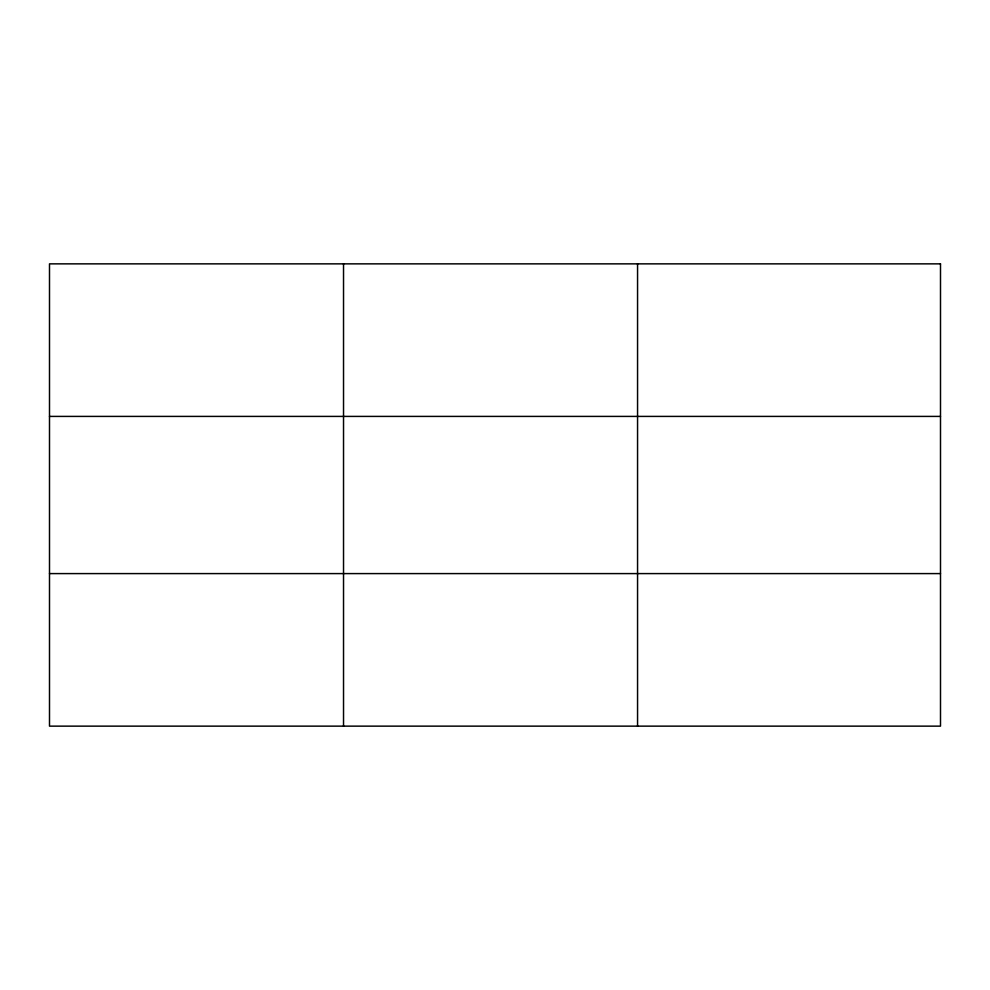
<?xml version="1.0" encoding="UTF-8"?>
<svg xmlns="http://www.w3.org/2000/svg" width="990" height="990" viewBox="0 0 990 990"><rect width="100%" height="100%" fill="white"/><g stroke="black" fill="none" stroke-linecap="round" stroke-linejoin="round"><path stroke-width="1.49" d="M343.53 263.86L343.53 726.14M637.56 263.86L637.56 726.14M49.5 416.406L940.5 416.406M49.5 573.594L940.5 573.594M940.5 263.86L940.5 726.14L49.5 726.14L49.5 263.86L940.5 263.86"/></g></svg>
